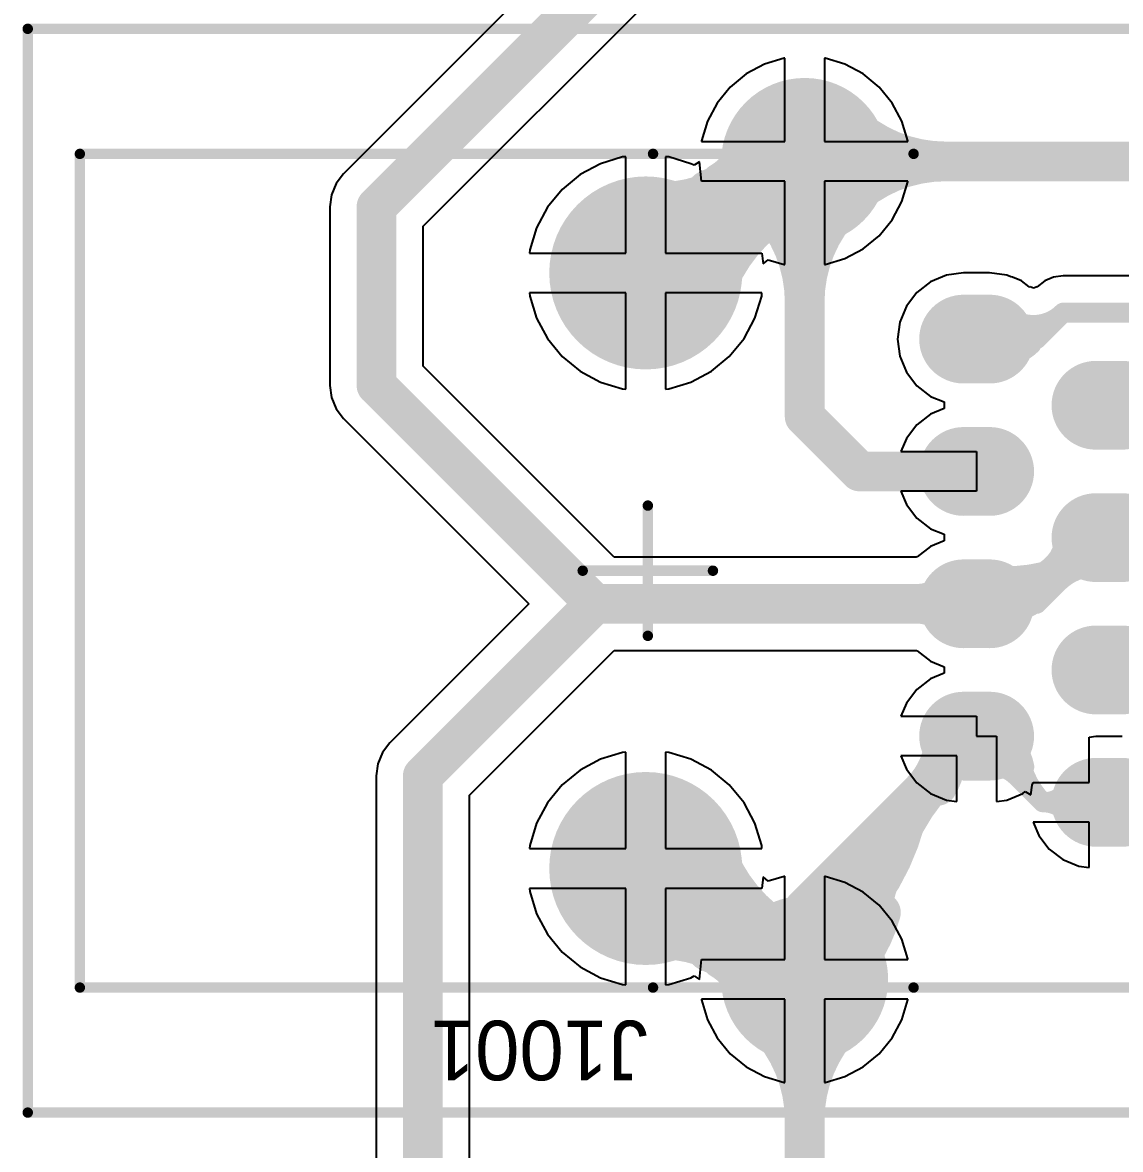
# Model space of a CAD drawing. Extents: x 41 to 201, y 4 to 127.
# Drawn here: x 59.88 to 80.95, y 48.71 to 70.34 of the extents above; entities that cross this region are included whole.
import ezdxf

# ---------------------------------------------------------------- set-up
doc = ezdxf.new("R2010")
doc.units = 0
doc.layers.get('0').update_dxf_attribs({"linetype": 'CONTINUOUS'})
for name, color, linetype in [('BOTTOMLAYER', 5, 'CONTINUOUS'), ('BOTTOMSOLDER', 6, 'CONTINUOUS'), ('MECHANICAL1', 6, 'CONTINUOUS'), ('MECHANICAL15', 56, 'CONTINUOUS'), ('MULTILAYER', 9, 'CONTINUOUS'), ('TOPLAYER', 1, 'CONTINUOUS'), ('TOPOVERLAY', 2, 'CONTINUOUS'), ('TOPSOLDER', 216, 'CONTINUOUS')]:
    doc.layers.add(name, color=color, linetype=linetype)

# ---------------------------------------------------------------- blocks, each defined once
blk = doc.blocks.new('ASSMANN_A_2004_2_4_LP_FS11')
at = {"layer": 'BOTTOMLAYER', "const_width": 1.5}
for points in [[(-3.175, 8.6), (-3.175, 9.1)], [(-0.635, 8.6), (-0.635, 9.1)], [(1.905, 8.6), (1.905, 9.1)], [(4.445, 8.6), (4.445, 9.1)], [(-4.445, 6.06), (-4.445, 6.56)], [(-1.905, 6.06), (-1.905, 6.56)], [(0.635, 6.06), (0.635, 6.56)], [(3.175, 6.06), (3.175, 6.56)]]:
    blk.add_lwpolyline(points, dxfattribs=at)
at = {"layer": 'BOTTOMLAYER'}
for points, const_width in [([(-3.55, 9.1, 1), (-2.8, 9.1, 1)], 0.75), ([(-1.01, 9.1, 1), (-0.26, 9.1, 1)], 0.75), ([(1.53, 9.1, 1), (2.28, 9.1, 1)], 0.75), ([(4.07, 9.1, 1), (4.82, 9.1, 1)], 0.75), ([(-3.55, 8.6, 1), (-2.8, 8.6, 1)], 0.75), ([(-1.01, 8.6, 1), (-0.26, 8.6, 1)], 0.75), ([(1.53, 8.6, 1), (2.28, 8.6, 1)], 0.75), ([(4.07, 8.6, 1), (4.82, 8.6, 1)], 0.75), ([(-4.82, 6.56, 1), (-4.07, 6.56, 1)], 0.75), ([(-2.28, 6.56, 1), (-1.53, 6.56, 1)], 0.75), ([(0.26, 6.56, 1), (1.01, 6.56, 1)], 0.75), ([(2.8, 6.56, 1), (3.55, 6.56, 1)], 0.75), ([(-4.82, 6.06, 1), (-4.07, 6.06, 1)], 0.75), ([(-2.28, 6.06, 1), (-1.53, 6.06, 1)], 0.75), ([(0.26, 6.06, 1), (1.01, 6.06, 1)], 0.75), ([(2.8, 6.06, 1), (3.55, 6.06, 1)], 0.75), ([(-8.605, 3.01, 1), (-7.105, 3.01, 1)], 1.5), ([(7.095, 3.01, 1), (8.595, 3.01, 1)], 1.5), ([(-6.59, -0.04, 1), (-4.84, -0.04, 1)], 1.75), ([(4.84, -0.04, 1), (6.59, -0.04, 1)], 1.75)]:
    blk.add_lwpolyline(points, format="xyb", close=True, dxfattribs=dict(at, const_width=const_width))
at = {"layer": 'BOTTOMSOLDER', "const_width": 1.703}
for points in [[(-3.175, 8.6), (-3.175, 9.1)], [(-0.635, 8.6), (-0.635, 9.1)], [(1.905, 8.6), (1.905, 9.1)], [(4.445, 8.6), (4.445, 9.1)], [(-4.445, 6.06), (-4.445, 6.56)], [(-1.905, 6.06), (-1.905, 6.56)], [(0.635, 6.06), (0.635, 6.56)], [(3.175, 6.06), (3.175, 6.56)]]:
    blk.add_lwpolyline(points, dxfattribs=at)
at = {"layer": 'BOTTOMSOLDER'}
for points, const_width in [([(-3.601, 9.1, 1), (-2.749, 9.1, 1)], 0.852), ([(-1.061, 9.1, 1), (-0.209, 9.1, 1)], 0.852), ([(1.479, 9.1, 1), (2.331, 9.1, 1)], 0.852), ([(4.019, 9.1, 1), (4.871, 9.1, 1)], 0.852), ([(-3.601, 8.6, 1), (-2.749, 8.6, 1)], 0.852), ([(-1.061, 8.6, 1), (-0.209, 8.6, 1)], 0.852), ([(1.479, 8.6, 1), (2.331, 8.6, 1)], 0.852), ([(4.019, 8.6, 1), (4.871, 8.6, 1)], 0.852), ([(-4.871, 6.56, 1), (-4.019, 6.56, 1)], 0.852), ([(-2.331, 6.56, 1), (-1.479, 6.56, 1)], 0.852), ([(0.209, 6.56, 1), (1.061, 6.56, 1)], 0.852), ([(2.749, 6.56, 1), (3.601, 6.56, 1)], 0.852), ([(-4.871, 6.06, 1), (-4.019, 6.06, 1)], 0.852), ([(-2.331, 6.06, 1), (-1.479, 6.06, 1)], 0.852), ([(0.209, 6.06, 1), (1.061, 6.06, 1)], 0.852), ([(2.749, 6.06, 1), (3.601, 6.06, 1)], 0.852), ([(-8.656, 3.01, 1), (-7.054, 3.01, 1)], 1.602), ([(7.044, 3.01, 1), (8.646, 3.01, 1)], 1.602), ([(-6.641, -0.04, 1), (-4.789, -0.04, 1)], 1.852), ([(4.789, -0.04, 1), (6.641, -0.04, 1)], 1.852)]:
    blk.add_lwpolyline(points, format="xyb", close=True, dxfattribs=dict(at, const_width=const_width))
at = {"layer": 'MECHANICAL1', "const_width": 0.2}
for points in [[(8, 10.6), (-8, 10.6)], [(-8, -10.9), (-8, 10.6)], [(8, -10.9), (8, 10.6)], [(8, -10.9), (-8, -10.9)]]:
    blk.add_lwpolyline(points, dxfattribs=at)
at = {"layer": 'MECHANICAL1', "const_width": 0.1}
for points in [[(-8.05, 10.6, 1), (-7.95, 10.6, 1)], [(-8.05, 10.6, 1), (-7.95, 10.6, 1)], [(7.95, 10.6, 1), (8.05, 10.6, 1)], [(7.95, 10.6, 1), (8.05, 10.6, 1)], [(-8.05, -10.9, 1), (-7.95, -10.9, 1)], [(-8.05, -10.9, 1), (-7.95, -10.9, 1)], [(7.95, -10.9, 1), (8.05, -10.9, 1)], [(7.95, -10.9, 1), (8.05, -10.9, 1)]]:
    blk.add_lwpolyline(points, format="xyb", close=True, dxfattribs=at)
at = {"layer": 'MECHANICAL15', "const_width": 0.2}
for points in [[(-10.4, -11.9), (-10.4, 11.6)], [(10.4, 11.6), (-10.4, 11.6)], [(10.4, -11.9), (10.4, 11.6)], [(0, -1.25), (0, 1.25)], [(1.25, 0), (-1.25, 0)], [(10.4, -11.9), (-10.4, -11.9)]]:
    blk.add_lwpolyline(points, dxfattribs=at)
at = {"layer": 'MECHANICAL15', "const_width": 0.1}
for points in [[(-10.45, 11.6, 1), (-10.35, 11.6, 1)], [(-10.45, 11.6, 1), (-10.35, 11.6, 1)], [(10.35, 11.6, 1), (10.45, 11.6, 1)], [(10.35, 11.6, 1), (10.45, 11.6, 1)], [(-0.05, 1.25, 1), (0.05, 1.25, 1)], [(-1.3, 0, 1), (-1.2, 0, 1)], [(1.2, 0, 1), (1.3, 0, 1)], [(-0.05, -1.25, 1), (0.05, -1.25, 1)], [(-10.45, -11.9, 1), (-10.35, -11.9, 1)], [(-10.45, -11.9, 1), (-10.35, -11.9, 1)], [(10.35, -11.9, 1), (10.45, -11.9, 1)], [(10.35, -11.9, 1), (10.45, -11.9, 1)]]:
    blk.add_lwpolyline(points, format="xyb", close=True, dxfattribs=at)
at = {"layer": 'MULTILAYER', "const_width": 1.5}
for points in [[(-3.175, 8.6), (-3.175, 9.1)], [(-0.635, 8.6), (-0.635, 9.1)], [(1.905, 8.6), (1.905, 9.1)], [(4.445, 8.6), (4.445, 9.1)], [(-4.445, 6.06), (-4.445, 6.56)], [(-1.905, 6.06), (-1.905, 6.56)], [(0.635, 6.06), (0.635, 6.56)], [(3.175, 6.06), (3.175, 6.56)]]:
    blk.add_lwpolyline(points, dxfattribs=at)
at = {"layer": 'MULTILAYER'}
for points, const_width in [([(-3.55, 9.1, 1), (-2.8, 9.1, 1)], 0.75), ([(-1.01, 9.1, 1), (-0.26, 9.1, 1)], 0.75), ([(1.53, 9.1, 1), (2.28, 9.1, 1)], 0.75), ([(4.07, 9.1, 1), (4.82, 9.1, 1)], 0.75), ([(-3.55, 8.6, 1), (-2.8, 8.6, 1)], 0.75), ([(-1.01, 8.6, 1), (-0.26, 8.6, 1)], 0.75), ([(1.53, 8.6, 1), (2.28, 8.6, 1)], 0.75), ([(4.07, 8.6, 1), (4.82, 8.6, 1)], 0.75), ([(-4.82, 6.56, 1), (-4.07, 6.56, 1)], 0.75), ([(-2.28, 6.56, 1), (-1.53, 6.56, 1)], 0.75), ([(0.26, 6.56, 1), (1.01, 6.56, 1)], 0.75), ([(2.8, 6.56, 1), (3.55, 6.56, 1)], 0.75), ([(-4.82, 6.06, 1), (-4.07, 6.06, 1)], 0.75), ([(-2.28, 6.06, 1), (-1.53, 6.06, 1)], 0.75), ([(0.26, 6.06, 1), (1.01, 6.06, 1)], 0.75), ([(2.8, 6.06, 1), (3.55, 6.06, 1)], 0.75), ([(-8.605, 3.01, 1), (-7.105, 3.01, 1)], 1.5), ([(7.095, 3.01, 1), (8.595, 3.01, 1)], 1.5), ([(-6.59, -0.04, 1), (-4.84, -0.04, 1)], 1.75), ([(4.84, -0.04, 1), (6.59, -0.04, 1)], 1.75)]:
    blk.add_lwpolyline(points, format="xyb", close=True, dxfattribs=dict(at, const_width=const_width))
at = {"layer": 'TOPLAYER', "const_width": 1.5}
for points in [[(-3.175, 8.6), (-3.175, 9.1)], [(-0.635, 8.6), (-0.635, 9.1)], [(1.905, 8.6), (1.905, 9.1)], [(4.445, 8.6), (4.445, 9.1)], [(-4.445, 6.06), (-4.445, 6.56)], [(-1.905, 6.06), (-1.905, 6.56)], [(0.635, 6.06), (0.635, 6.56)], [(3.175, 6.06), (3.175, 6.56)]]:
    blk.add_lwpolyline(points, dxfattribs=at)
at = {"layer": 'TOPLAYER'}
for points, const_width in [([(-3.55, 9.1, 1), (-2.8, 9.1, 1)], 0.75), ([(-1.01, 9.1, 1), (-0.26, 9.1, 1)], 0.75), ([(1.53, 9.1, 1), (2.28, 9.1, 1)], 0.75), ([(4.07, 9.1, 1), (4.82, 9.1, 1)], 0.75), ([(-3.55, 8.6, 1), (-2.8, 8.6, 1)], 0.75), ([(-1.01, 8.6, 1), (-0.26, 8.6, 1)], 0.75), ([(1.53, 8.6, 1), (2.28, 8.6, 1)], 0.75), ([(4.07, 8.6, 1), (4.82, 8.6, 1)], 0.75), ([(-4.82, 6.56, 1), (-4.07, 6.56, 1)], 0.75), ([(-2.28, 6.56, 1), (-1.53, 6.56, 1)], 0.75), ([(0.26, 6.56, 1), (1.01, 6.56, 1)], 0.75), ([(2.8, 6.56, 1), (3.55, 6.56, 1)], 0.75), ([(-4.82, 6.06, 1), (-4.07, 6.06, 1)], 0.75), ([(-2.28, 6.06, 1), (-1.53, 6.06, 1)], 0.75), ([(0.26, 6.06, 1), (1.01, 6.06, 1)], 0.75), ([(2.8, 6.06, 1), (3.55, 6.06, 1)], 0.75), ([(-8.605, 3.01, 1), (-7.105, 3.01, 1)], 1.5), ([(7.095, 3.01, 1), (8.595, 3.01, 1)], 1.5), ([(-6.59, -0.04, 1), (-4.84, -0.04, 1)], 1.75), ([(4.84, -0.04, 1), (6.59, -0.04, 1)], 1.75)]:
    blk.add_lwpolyline(points, format="xyb", close=True, dxfattribs=dict(at, const_width=const_width))
at = {"layer": 'TOPOVERLAY', "const_width": 0.2}
for points in [[(8, 10.6), (-8, 10.6)], [(-8, 5.1), (-8, 10.6)], [(8, 5.1), (8, 10.6)], [(-8, -10.9), (-8, 0.1)], [(8, -10.9), (8, 0.1)], [(8, -10.9), (-8, -10.9)]]:
    blk.add_lwpolyline(points, dxfattribs=at)
at = {"layer": 'TOPOVERLAY', "const_width": 0.1}
for points in [[(-8.05, 10.6, 1), (-7.95, 10.6, 1)], [(-8.05, 10.6, 1), (-7.95, 10.6, 1)], [(7.95, 10.6, 1), (8.05, 10.6, 1)], [(7.95, 10.6, 1), (8.05, 10.6, 1)], [(-8.05, 5.1, 1), (-7.95, 5.1, 1)], [(7.95, 5.1, 1), (8.05, 5.1, 1)], [(-8.05, 0.1, 1), (-7.95, 0.1, 1)], [(7.95, 0.1, 1), (8.05, 0.1, 1)], [(-8.05, -10.9, 1), (-7.95, -10.9, 1)], [(-8.05, -10.9, 1), (-7.95, -10.9, 1)], [(7.95, -10.9, 1), (8.05, -10.9, 1)], [(7.95, -10.9, 1), (8.05, -10.9, 1)]]:
    blk.add_lwpolyline(points, format="xyb", close=True, dxfattribs=at)
at = {"layer": 'TOPSOLDER', "const_width": 1.703}
for points in [[(-3.175, 8.6), (-3.175, 9.1)], [(-0.635, 8.6), (-0.635, 9.1)], [(1.905, 8.6), (1.905, 9.1)], [(4.445, 8.6), (4.445, 9.1)], [(-4.445, 6.06), (-4.445, 6.56)], [(-1.905, 6.06), (-1.905, 6.56)], [(0.635, 6.06), (0.635, 6.56)], [(3.175, 6.06), (3.175, 6.56)]]:
    blk.add_lwpolyline(points, dxfattribs=at)
at = {"layer": 'TOPSOLDER'}
for points, const_width in [([(-3.601, 9.1, 1), (-2.749, 9.1, 1)], 0.852), ([(-1.061, 9.1, 1), (-0.209, 9.1, 1)], 0.852), ([(1.479, 9.1, 1), (2.331, 9.1, 1)], 0.852), ([(4.019, 9.1, 1), (4.871, 9.1, 1)], 0.852), ([(-3.601, 8.6, 1), (-2.749, 8.6, 1)], 0.852), ([(-1.061, 8.6, 1), (-0.209, 8.6, 1)], 0.852), ([(1.479, 8.6, 1), (2.331, 8.6, 1)], 0.852), ([(4.019, 8.6, 1), (4.871, 8.6, 1)], 0.852), ([(-4.871, 6.56, 1), (-4.019, 6.56, 1)], 0.852), ([(-2.331, 6.56, 1), (-1.479, 6.56, 1)], 0.852), ([(0.209, 6.56, 1), (1.061, 6.56, 1)], 0.852), ([(2.749, 6.56, 1), (3.601, 6.56, 1)], 0.852), ([(-4.871, 6.06, 1), (-4.019, 6.06, 1)], 0.852), ([(-2.331, 6.06, 1), (-1.479, 6.06, 1)], 0.852), ([(0.209, 6.06, 1), (1.061, 6.06, 1)], 0.852), ([(2.749, 6.06, 1), (3.601, 6.06, 1)], 0.852), ([(-8.656, 3.01, 1), (-7.054, 3.01, 1)], 1.602), ([(7.044, 3.01, 1), (8.646, 3.01, 1)], 1.602), ([(-6.641, -0.04, 1), (-4.789, -0.04, 1)], 1.852), ([(4.789, -0.04, 1), (6.641, -0.04, 1)], 1.852)]:
    blk.add_lwpolyline(points, format="xyb", close=True, dxfattribs=dict(at, const_width=const_width))

msp = doc.modelspace()

# ---------------------------------------------------------------- linework, layer by layer
at = {"layer": 'BOTTOMLAYER'}
for p, q in [((75.693, 77.088), (66.041, 67.436)), ((67.572, 66.431), (76.698, 75.557)), ((74.498, 69.651), (74.12, 69.536)), ((74.511, 69.652), (74.498, 69.651)), ((74.511, 68.053), (74.511, 69.652)), ((75.286, 69.651), (75.273, 69.652)), ((75.273, 69.652), (75.273, 68.053)), ((75.664, 69.536), (75.286, 69.651)), ((74.12, 69.536), (73.771, 69.35)), ((76.013, 69.35), (75.664, 69.536)), ((73.771, 69.35), (73.465, 69.099)), ((76.319, 69.099), (76.013, 69.35)), ((73.465, 69.099), (73.214, 68.793)), ((76.57, 68.793), (76.319, 69.099)), ((73.214, 68.793), (73.028, 68.444)), ((76.756, 68.444), (76.57, 68.793)), ((73.028, 68.444), (72.913, 68.066)), ((76.871, 68.066), (76.756, 68.444)), ((72.913, 68.066), (72.912, 68.053)), ((72.912, 68.053), (74.511, 68.053)), ((75.273, 68.053), (76.872, 68.053)), ((76.872, 68.053), (76.871, 68.066)), ((71.399, 67.757), (70.974, 67.628)), ((71.461, 67.763), (71.399, 67.757)), ((71.461, 65.913), (71.461, 67.763)), ((72.285, 67.757), (72.223, 67.763)), ((72.223, 67.763), (72.223, 65.913)), ((72.71, 67.628), (72.285, 67.757)), ((70.974, 67.628), (70.581, 67.419)), ((72.769, 67.597), (72.71, 67.628)), ((72.875, 67.667), (72.769, 67.597)), ((72.912, 67.291), (72.875, 67.667)), ((66.041, 67.436), (65.898, 67.25)), ((70.581, 67.419), (70.238, 67.136)), ((74.511, 67.291), (72.912, 67.291)), ((74.511, 65.692), (74.511, 67.291)), ((76.872, 67.291), (75.273, 67.291)), ((75.273, 67.291), (75.273, 65.692)), ((76.756, 66.9), (76.871, 67.278)), ((76.871, 67.278), (76.872, 67.291)), ((65.898, 67.25), (65.809, 67.034)), ((70.238, 67.136), (69.955, 66.793)), ((65.809, 67.034), (65.778, 66.802)), ((76.57, 66.551), (76.756, 66.9)), ((65.778, 66.802), (65.778, 63.373)), ((69.955, 66.793), (69.746, 66.4)), ((67.572, 63.744), (67.572, 66.431)), ((69.746, 66.4), (69.617, 65.975)), ((76.319, 66.245), (76.57, 66.551)), ((76.013, 65.994), (76.319, 66.245)), ((69.617, 65.975), (69.611, 65.913)), ((75.664, 65.808), (76.013, 65.994)), ((69.611, 65.913), (71.461, 65.913)), ((72.223, 65.913), (74.073, 65.913)), ((74.073, 65.913), (74.094, 65.705)), ((74.094, 65.705), (74.192, 65.786)), ((74.192, 65.786), (74.498, 65.693)), ((75.286, 65.693), (75.664, 65.808)), ((74.498, 65.693), (74.511, 65.692)), ((75.273, 65.692), (75.286, 65.693)), ((77.308, 65.361), (77.045, 65.159)), ((77.614, 65.488), (77.308, 65.361)), ((77.942, 65.531), (77.614, 65.488)), ((78.442, 65.531), (77.942, 65.531)), ((78.77, 65.488), (78.442, 65.531)), ((78.85, 65.455), (78.77, 65.488)), ((78.882, 65.451), (78.85, 65.455)), ((79.052, 65.38), (78.882, 65.451)), ((79.198, 65.268), (79.052, 65.38)), ((79.5, 65.38), (79.354, 65.268)), ((79.67, 65.451), (79.5, 65.38)), ((79.852, 65.475), (79.67, 65.451)), ((83.912, 65.475), (79.852, 65.475)), ((71.461, 65.151), (69.611, 65.151)), ((69.611, 65.151), (69.617, 65.089)), ((71.461, 63.301), (71.461, 65.151)), ((74.073, 65.151), (72.223, 65.151)), ((72.223, 65.151), (72.223, 63.301)), ((74.067, 65.089), (74.073, 65.151)), ((77.045, 65.159), (76.843, 64.896)), ((79.2, 65.266), (79.198, 65.268)), ((79.214, 65.255), (79.2, 65.266)), ((79.22, 65.262), (79.214, 65.255)), ((79.281, 65.237), (79.22, 65.262)), ((79.352, 65.266), (79.281, 65.237)), ((79.354, 65.268), (79.352, 65.266)), ((79.354, 65.268), (79.354, 65.268)), ((79.354, 65.268), (79.354, 65.268)), ((79.354, 65.268), (79.354, 65.268)), ((79.354, 65.268), (79.354, 65.268)), ((79.354, 65.268), (79.354, 65.268)), ((79.354, 65.268), (79.354, 65.268)), ((79.354, 65.268), (79.354, 65.268)), ((79.354, 65.268), (79.354, 65.268)), ((79.354, 65.268), (79.354, 65.268)), ((79.354, 65.268), (79.354, 65.268)), ((79.354, 65.268), (79.354, 65.268)), ((79.354, 65.268), (79.354, 65.268)), ((79.354, 65.268), (79.354, 65.268)), ((79.354, 65.268), (79.354, 65.268)), ((69.617, 65.089), (69.746, 64.664)), ((73.938, 64.664), (74.067, 65.089)), ((76.843, 64.896), (76.716, 64.59)), ((69.746, 64.664), (69.955, 64.271)), ((73.729, 64.271), (73.938, 64.664)), ((76.716, 64.59), (76.673, 64.262)), ((69.955, 64.271), (70.238, 63.928)), ((73.446, 63.928), (73.729, 64.271)), ((76.673, 64.262), (76.716, 63.934)), ((70.238, 63.928), (70.581, 63.645)), ((73.103, 63.645), (73.446, 63.928)), ((76.716, 63.934), (76.843, 63.628)), ((71.237, 60.079), (67.572, 63.744)), ((70.581, 63.645), (70.974, 63.436)), ((72.71, 63.436), (73.103, 63.645)), ((76.843, 63.628), (77.045, 63.365)), ((65.778, 63.373), (65.778, 63.373)), ((65.778, 63.373), (65.778, 63.373)), ((65.778, 63.373), (65.809, 63.141)), ((70.974, 63.436), (71.399, 63.307)), ((72.285, 63.307), (72.71, 63.436)), ((71.399, 63.307), (71.461, 63.301)), ((72.223, 63.301), (72.285, 63.307)), ((77.045, 63.365), (77.308, 63.163)), ((77.308, 63.163), (77.567, 63.055)), ((65.809, 63.141), (65.898, 62.925)), ((77.567, 63.055), (77.567, 62.928)), ((65.898, 62.925), (66.041, 62.739)), ((66.041, 62.739), (69.598, 59.182)), ((77.308, 62.821), (77.045, 62.619)), ((77.567, 62.928), (77.308, 62.821)), ((77.045, 62.619), (76.843, 62.356)), ((76.843, 62.356), (76.738, 62.103)), ((76.738, 62.103), (78.192, 62.103)), ((78.192, 62.103), (78.192, 61.341)), ((78.192, 61.341), (76.738, 61.341)), ((76.738, 61.341), (76.843, 61.088)), ((76.843, 61.088), (77.045, 60.825)), ((77.045, 60.825), (77.308, 60.623)), ((77.308, 60.623), (77.567, 60.516)), ((77.567, 60.388), (77.308, 60.281)), ((77.567, 60.516), (77.567, 60.388)), ((77.308, 60.281), (77.052, 60.084)), ((77.04, 60.079), (71.237, 60.079)), ((77.043, 60.081), (77.04, 60.079)), ((77.051, 60.085), (77.043, 60.081)), ((77.043, 60.081), (77.043, 60.081)), ((77.043, 60.081), (77.043, 60.081)), ((77.043, 60.081), (77.043, 60.081)), ((77.043, 60.081), (77.043, 60.081)), ((77.043, 60.081), (77.043, 60.081)), ((77.052, 60.084), (77.051, 60.085)), ((77.051, 60.085), (77.051, 60.085)), ((69.598, 59.182), (66.93, 56.514)), ((68.461, 55.509), (71.237, 58.285)), ((71.237, 58.285), (77.04, 58.285)), ((77.04, 58.285), (77.043, 58.283)), ((77.043, 58.283), (77.043, 58.283)), ((77.043, 58.283), (77.05, 58.28)), ((77.05, 58.28), (77.051, 58.279)), ((77.051, 58.279), (77.052, 58.28)), ((77.051, 58.279), (77.051, 58.279)), ((77.051, 58.279), (77.051, 58.279)), ((77.051, 58.279), (77.051, 58.279)), ((77.051, 58.279), (77.051, 58.279)), ((77.051, 58.279), (77.051, 58.279)), ((77.051, 58.279), (77.051, 58.279)), ((77.051, 58.279), (77.051, 58.279)), ((77.051, 58.279), (77.051, 58.279)), ((77.052, 58.28), (77.052, 58.28)), ((77.052, 58.28), (77.308, 58.083)), ((77.308, 58.083), (77.567, 57.975)), ((77.567, 57.975), (77.567, 57.848)), ((77.567, 57.848), (77.308, 57.741)), ((77.045, 57.539), (76.843, 57.276)), ((77.308, 57.741), (77.045, 57.539)), ((76.843, 57.276), (76.738, 57.023)), ((76.738, 57.023), (78.192, 57.023)), ((78.192, 57.023), (78.192, 56.642)), ((66.93, 56.514), (66.787, 56.328)), ((78.192, 56.642), (78.573, 56.642)), ((78.573, 56.642), (78.573, 55.39)), ((80.351, 56.624), (80.482, 56.641)), ((80.351, 55.753), (80.351, 56.624)), ((80.482, 56.641), (80.982, 56.641)), ((66.787, 56.328), (66.698, 56.112)), ((71.399, 56.327), (70.974, 56.198)), ((71.461, 56.333), (71.399, 56.327)), ((71.461, 54.483), (71.461, 56.333)), ((72.285, 56.327), (72.223, 56.333)), ((72.223, 56.333), (72.223, 54.483)), ((72.71, 56.198), (72.285, 56.327)), ((77.811, 56.261), (76.738, 56.261)), ((76.738, 56.261), (76.843, 56.008)), ((77.811, 55.39), (77.811, 56.261)), ((66.698, 56.112), (66.667, 55.88)), ((70.974, 56.198), (70.581, 55.989)), ((73.103, 55.989), (72.71, 56.198)), ((66.667, 55.88), (66.667, 40.132)), ((70.581, 55.989), (70.238, 55.706)), ((73.446, 55.706), (73.103, 55.989)), ((76.843, 56.008), (77.045, 55.745)), ((70.238, 55.706), (69.955, 55.363)), ((73.729, 55.363), (73.446, 55.706)), ((77.045, 55.745), (77.308, 55.543)), ((79.232, 55.515), (79.256, 55.7)), ((79.256, 55.7), (79.278, 55.753)), ((79.278, 55.753), (80.351, 55.753)), ((68.461, 40.503), (68.461, 55.509)), ((77.308, 55.543), (77.614, 55.416)), ((77.614, 55.416), (77.811, 55.39)), ((78.573, 55.39), (78.77, 55.416)), ((78.77, 55.416), (79.076, 55.543)), ((79.076, 55.543), (79.122, 55.578)), ((79.122, 55.578), (79.232, 55.515)), ((69.955, 55.363), (69.746, 54.97)), ((73.938, 54.97), (73.729, 55.363)), ((69.746, 54.97), (69.617, 54.545)), ((74.067, 54.545), (73.938, 54.97)), ((80.351, 54.991), (79.278, 54.991)), ((79.278, 54.991), (79.383, 54.738)), ((80.351, 54.12), (80.351, 54.991)), ((79.383, 54.738), (79.585, 54.475)), ((69.617, 54.545), (69.611, 54.483)), ((74.073, 54.483), (74.067, 54.545)), ((69.611, 54.483), (71.461, 54.483)), ((72.223, 54.483), (74.073, 54.483)), ((79.585, 54.475), (79.848, 54.273)), ((79.848, 54.273), (80.154, 54.146)), ((80.154, 54.146), (80.351, 54.12)), ((74.095, 53.939), (74.073, 53.721)), ((74.193, 53.858), (74.095, 53.939)), ((74.498, 53.951), (74.193, 53.858)), ((74.511, 53.952), (74.498, 53.951)), ((74.511, 52.353), (74.511, 53.952)), ((75.286, 53.951), (75.273, 53.952)), ((75.273, 53.952), (75.273, 52.353)), ((75.664, 53.836), (75.286, 53.951)), ((71.461, 53.721), (69.611, 53.721)), ((69.611, 53.721), (69.617, 53.659)), ((69.617, 53.659), (69.746, 53.234)), ((71.461, 51.871), (71.461, 53.721)), ((74.073, 53.721), (72.223, 53.721)), ((72.223, 53.721), (72.223, 51.871)), ((76.013, 53.65), (75.664, 53.836)), ((76.319, 53.399), (76.013, 53.65)), ((69.746, 53.234), (69.955, 52.841)), ((76.57, 53.093), (76.319, 53.399)), ((76.756, 52.744), (76.57, 53.093)), ((69.955, 52.841), (70.238, 52.498)), ((76.871, 52.366), (76.756, 52.744)), ((70.238, 52.498), (70.581, 52.215)), ((72.874, 51.972), (72.912, 52.353)), ((72.912, 52.353), (74.511, 52.353)), ((75.273, 52.353), (76.872, 52.353)), ((76.872, 52.353), (76.871, 52.366)), ((70.581, 52.215), (70.974, 52.006)), ((70.974, 52.006), (71.399, 51.877)), ((72.285, 51.877), (72.71, 52.006)), ((72.71, 52.006), (72.773, 52.039)), ((72.773, 52.039), (72.874, 51.972)), ((71.399, 51.877), (71.461, 51.871)), ((72.223, 51.871), (72.285, 51.877)), ((74.511, 51.591), (72.912, 51.591)), ((72.912, 51.591), (72.913, 51.578)), ((72.913, 51.578), (73.028, 51.2)), ((74.511, 49.992), (74.511, 51.591)), ((76.872, 51.591), (75.273, 51.591)), ((75.273, 51.591), (75.273, 49.992)), ((76.756, 51.2), (76.871, 51.578)), ((76.871, 51.578), (76.872, 51.591)), ((73.028, 51.2), (73.214, 50.851)), ((76.57, 50.851), (76.756, 51.2)), ((73.214, 50.851), (73.465, 50.545)), ((76.319, 50.545), (76.57, 50.851)), ((73.465, 50.545), (73.771, 50.294)), ((76.013, 50.294), (76.319, 50.545)), ((73.771, 50.294), (74.12, 50.108)), ((75.664, 50.108), (76.013, 50.294)), ((74.12, 50.108), (74.498, 49.993)), ((74.498, 49.993), (74.511, 49.992)), ((75.273, 49.992), (75.286, 49.993)), ((75.286, 49.993), (75.664, 50.108))]:
    msp.add_line(p, q, dxfattribs=at)
for points, const_width in [([(66.675, 66.802), (76.327, 76.454)], 0.762), ([(71.842, 65.532), (73.982, 67.672)], 0.762), ([(73.982, 67.672), (74.892, 67.672)], 0.762), ([(74.892, 62.776), (74.892, 67.672)], 0.762), ([(74.892, 67.672), (89.046, 67.672)], 0.762), ([(66.675, 63.373), (66.675, 66.802)], 0.762), ([(78.192, 64.262), (78.7, 64.77)], 0.381), ([(79.344, 64.262), (79.852, 64.77)], 0.381), ([(79.852, 64.77), (83.912, 64.77)], 0.381), ([(78.192, 64.262), (79.344, 64.262)], 0.381), ([(66.675, 63.373), (70.866, 59.182)], 0.762), ([(74.892, 62.776), (75.946, 61.722)], 0.762), ([(80.732, 62.992), (84.074, 62.992)], 0.381), ([(75.946, 61.722), (78.192, 61.722)], 0.762), ([(79.344, 59.182), (80.614, 60.452)], 0.381), ([(80.614, 60.452), (80.732, 60.452)], 0.381), ([(67.564, 55.88), (70.866, 59.182)], 0.762), ([(70.866, 59.182), (78.192, 59.182)], 0.762), ([(78.192, 59.182), (79.344, 59.182)], 0.381), ([(74.892, 53.342), (78.192, 56.642)], 0.762), ([(78.192, 56.642), (79.462, 55.372)], 0.381), ([(67.564, 40.132), (67.564, 55.88)], 0.762), ([(79.462, 55.372), (80.732, 55.372)], 0.381), ([(71.842, 54.102), (73.972, 51.972)], 0.762), ([(74.892, 51.972), (74.892, 53.342)], 0.762), ([(73.972, 51.972), (74.892, 51.972)], 0.762), ([(74.892, 45.447), (74.892, 51.972)], 0.762)]:
    msp.add_lwpolyline(points, dxfattribs=dict(at, const_width=const_width))
for points, const_width in [([(77.594, 67.672, -0.198912), (75.683, 68.463)], 0.762), ([(77.594, 67.672, -0.198912), (75.683, 68.463)], 0.762), ([(73.811, 67.962, -0.198912), (73.276, 67.264)], 0.762), ([(73.982, 67.672, -0.215664), (71.93, 66.898)], 0.762), ([(73.982, 67.672, -0.215664), (71.93, 66.898)], 0.762), ([(73.208, 65.62, -0.215664), (73.982, 67.672)], 0.762), ([(73.208, 65.62, -0.215664), (73.982, 67.672)], 0.762), ([(75.683, 66.881, -0.198912), (77.594, 67.672)], 0.762), ([(75.683, 66.881, -0.198912), (77.594, 67.672)], 0.762), ([(72.964, 66.654, -0.22769), (74.853, 67.317)], 0.762), ([(72.964, 66.654, -0.22769), (74.853, 67.317)], 0.762), ([(73.21, 65.578, -0.276963), (74.206, 67.371)], 0.762), ([(73.21, 65.578, -0.276963), (74.206, 67.371)], 0.762), ([(73.21, 65.578, -0.276963), (74.206, 67.371)], 0.762), ([(75.218, 67.432, -0.198912), (73.442, 66.357)], 0.762), ([(73.523, 66.877, -0.362212), (74.772, 67.336)], 0.762), ([(73.017, 67.115, -0.360017), (74.045, 66.941)], 0.762), ([(73.64, 67.044, -0.198912), (72.196, 66.854)], 0.762), ([(73.64, 67.044, -0.198912), (72.196, 66.854)], 0.762), ([(73.64, 67.044, -0.198912), (72.196, 66.854)], 0.762), ([(73.014, 66.877, -0.198912), (74.332, 66.703)], 0.762), ([(73.144, 65.109, -0.213898), (74.823, 66.963)], 0.762), ([(74.575, 66.854, -0.198912), (72.339, 66.807)], 0.762), ([(74.101, 66.881, -0.198912), (74.892, 64.97)], 0.762), ([(74.101, 66.881, -0.198912), (74.892, 64.97)], 0.762), ([(74.892, 64.97, -0.198912), (75.683, 66.881)], 0.762), ([(74.892, 64.97, -0.198912), (75.683, 66.881)], 0.762), ([(71.842, 65.532, -0.22769), (74.769, 66.56)], 0.762), ([(71.842, 65.532, -0.22769), (74.769, 66.56)], 0.762), ([(79.852, 64.77, -0.378267), (78.786, 64.704)], 0.381), ([(79.344, 64.262, -0.284886), (78.943, 64.511)], 0.381), ([(79.344, 64.262, -0.284886), (78.943, 64.511)], 0.381), ([(79.547, 64.465, -0.378267), (78.552, 64.403)], 0.381), ([(78.943, 64.013, -0.284886), (79.344, 64.262)], 0.381), ([(78.943, 64.013, -0.284886), (79.344, 64.262)], 0.381), ([(79.242, 64.16, -0.378267), (78.318, 64.102)], 0.381), ([(77.681, 61.983, -0.198912), (77.051, 61.722)], 0.762), ([(77.681, 61.983, -0.198912), (77.051, 61.722)], 0.762), ([(77.051, 61.722, -0.198912), (77.681, 61.461)], 0.762), ([(77.051, 61.722, -0.198912), (77.681, 61.461)], 0.762), ([(80.614, 60.452, -0.232684), (78.514, 59.737)], 0.381), ([(79.931, 60.551, -0.22082), (79.074, 59.331)], 0.381), ([(79.922, 60.452, -0.198912), (79.433, 59.271)], 0.381), ([(79.925, 60.509, -0.240702), (79.455, 59.782)], 0.381), ([(80.306, 60.484, -0.22082), (79.785, 59.742)], 0.381), ([(79.484, 59.799, -0.198912), (80.337, 59.912)], 0.381), ([(80.067, 59.904, -0.232684), (78.465, 59.359)], 0.381), ([(79.753, 59.59, -0.198912), (80.482, 59.893)], 0.381), ([(80.003, 59.868, -0.198912), (80.337, 59.912)], 0.381), ([(77.681, 59.443, -0.198912), (77.051, 59.182)], 0.762), ([(77.681, 59.443, -0.198912), (77.051, 59.182)], 0.762), ([(77.051, 59.182, -0.198912), (77.681, 58.921)], 0.762), ([(77.051, 59.182, -0.198912), (77.681, 58.921)], 0.762), ([(79.519, 59.357, -0.232684), (78.416, 58.981)], 0.381), ([(79.344, 59.182, -0.284886), (78.943, 59.431)], 0.381), ([(79.344, 59.182, -0.284886), (78.943, 59.431)], 0.381), ([(78.943, 58.933, -0.284886), (79.344, 59.182)], 0.381), ([(78.943, 58.933, -0.284886), (79.344, 59.182)], 0.381), ([(77.573, 56.642, -0.198912), (77.135, 55.585)], 0.762), ([(77.573, 56.642, -0.198912), (77.135, 55.585)], 0.762), ([(77.583, 56.558, -0.198912), (77.439, 55.687)], 0.762), ([(77.583, 56.558, -0.198912), (77.439, 55.687)], 0.762), ([(77.583, 56.558, -0.198912), (77.439, 55.687)], 0.762), ([(78.536, 56.821, -0.22752), (79.108, 56.055)], 0.381), ([(78.869, 55.965, -0.216683), (78.62, 56.63)], 0.381), ([(78.869, 55.965, -0.216683), (78.62, 56.63)], 0.381), ([(79.462, 55.372, -0.216683), (79, 56.604)], 0.381), ([(79.462, 55.372, -0.216683), (79, 56.604)], 0.381), ([(76.011, 51.972, -0.198912), (77.771, 56.221)], 0.762), ([(76.011, 51.972, -0.198912), (77.771, 56.221)], 0.762), ([(78.442, 56.083, -0.198912), (78.97, 55.864)], 0.381), ([(78.442, 56.083, -0.198912), (78.97, 55.864)], 0.381), ([(80.01, 55.673, -0.256263), (79.462, 55.372)], 0.381), ([(80.01, 55.673, -0.256263), (79.462, 55.372)], 0.381), ([(76.828, 55.021, -0.200274), (74.715, 52.282)], 0.762), ([(79.462, 55.372, -0.256263), (80.01, 55.071)], 0.381), ([(79.462, 55.372, -0.256263), (80.01, 55.071)], 0.381), ([(75.249, 51.972, -0.198912), (76.47, 54.92)], 0.762), ([(75.249, 51.972, -0.198912), (76.47, 54.92)], 0.762), ([(74.828, 52.677, -0.21481), (73.143, 54.527)], 0.762), ([(74.764, 53.084, -0.228907), (71.842, 54.102)], 0.762), ([(74.764, 53.084, -0.228907), (71.842, 54.102)], 0.762), ([(73.972, 51.972, -0.216587), (73.208, 54.009)], 0.762), ([(73.972, 51.972, -0.216587), (73.208, 54.009)], 0.762), ([(74.195, 52.272, -0.277762), (73.21, 54.052)], 0.762), ([(74.195, 52.272, -0.277762), (73.21, 54.052)], 0.762), ([(74.195, 52.272, -0.277762), (73.21, 54.052)], 0.762), ([(74.487, 51.972, -0.198912), (75.169, 53.619)], 0.762), ([(74.487, 51.972, -0.198912), (75.169, 53.619)], 0.762), ([(75.861, 52.531, -0.198912), (75.709, 53.688)], 0.762), ([(73.436, 53.28, -0.198912), (75.217, 52.213)], 0.762), ([(76.355, 53.257, -0.200274), (75.093, 51.62)], 0.762), ([(72.196, 52.78, -0.198912), (73.647, 52.589)], 0.762), ([(72.196, 52.78, -0.198912), (73.647, 52.589)], 0.762), ([(72.196, 52.78, -0.198912), (73.647, 52.589)], 0.762), ([(72.345, 52.829, -0.198912), (74.561, 52.793)], 0.762), ([(74.851, 52.327, -0.228907), (72.957, 52.987)], 0.762), ([(74.851, 52.327, -0.228907), (72.957, 52.987)], 0.762), ([(74.332, 52.941, -0.198912), (72.991, 52.764)], 0.762), ([(71.935, 52.736, -0.216587), (73.972, 51.972)], 0.762), ([(71.935, 52.736, -0.216587), (73.972, 51.972)], 0.762), ([(74.039, 52.696, -0.362419), (73.023, 52.52)], 0.762), ([(74.77, 52.307, -0.364222), (73.515, 52.763)], 0.762), ([(73.284, 52.369, -0.198912), (73.811, 51.682)], 0.762), ([(74.101, 51.181, -0.198912), (74.892, 49.27)], 0.762), ([(74.101, 51.181, -0.198912), (74.892, 49.27)], 0.762), ([(74.892, 49.27, -0.198912), (75.683, 51.181)], 0.762), ([(74.892, 49.27, -0.198912), (75.683, 51.181)], 0.762)]:
    msp.add_lwpolyline(points, format="xyb", dxfattribs=dict(at, const_width=const_width))
for points, const_width in [([(75.493, 68.463, 1), (75.874, 68.463, 1)], 0.381), ([(75.493, 68.463, 1), (75.874, 68.463, 1)], 0.381), ([(73.621, 67.962, 1), (74.002, 67.962, 1)], 0.381), ([(73.792, 67.672, 1), (74.173, 67.672, 1)], 0.381), ([(73.792, 67.672, 1), (74.173, 67.672, 1)], 0.381), ([(73.791, 67.672, 1), (74.172, 67.672, 1)], 0.381), ([(73.791, 67.672, 1), (74.172, 67.672, 1)], 0.381), ([(73.791, 67.672, 1), (74.172, 67.672, 1)], 0.381), ([(73.791, 67.672, 1), (74.172, 67.672, 1)], 0.381), ([(74.701, 67.672, 1), (75.082, 67.672, 1)], 0.381), ([(74.701, 67.672, 1), (75.082, 67.672, 1)], 0.381), ([(74.701, 67.672, 1), (75.082, 67.672, 1)], 0.381), ([(77.403, 67.672, 1), (77.784, 67.672, 1)], 0.381), ([(77.403, 67.672, 1), (77.784, 67.672, 1)], 0.381), ([(77.403, 67.672, 1), (77.784, 67.672, 1)], 0.381), ([(77.403, 67.672, 1), (77.784, 67.672, 1)], 0.381), ([(74.015, 67.371, 1), (74.396, 67.371, 1)], 0.381), ([(74.015, 67.371, 1), (74.396, 67.371, 1)], 0.381), ([(74.015, 67.371, 1), (74.396, 67.371, 1)], 0.381), ([(74.581, 67.336, 1), (74.962, 67.336, 1)], 0.381), ([(74.662, 67.317, 1), (75.043, 67.317, 1)], 0.381), ([(74.662, 67.317, 1), (75.043, 67.317, 1)], 0.381), ([(75.028, 67.432, 1), (75.409, 67.432, 1)], 0.381), ([(72.826, 67.115, 1), (73.207, 67.115, 1)], 0.381), ([(73.086, 67.264, 1), (73.467, 67.264, 1)], 0.381), ([(71.739, 66.898, 1), (72.12, 66.898, 1)], 0.381), ([(71.739, 66.898, 1), (72.12, 66.898, 1)], 0.381), ([(73.45, 67.044, 1), (73.831, 67.044, 1)], 0.381), ([(73.45, 67.044, 1), (73.831, 67.044, 1)], 0.381), ([(73.45, 67.044, 1), (73.831, 67.044, 1)], 0.381), ([(73.854, 66.941, 1), (74.235, 66.941, 1)], 0.381), ([(74.632, 66.963, 1), (75.013, 66.963, 1)], 0.381), ([(66.484, 66.802, 1), (66.865, 66.802, 1)], 0.381), ([(66.484, 66.802, 1), (66.865, 66.802, 1)], 0.381), ([(72.006, 66.854, 1), (72.387, 66.854, 1)], 0.381), ([(72.006, 66.854, 1), (72.387, 66.854, 1)], 0.381), ([(72.006, 66.854, 1), (72.387, 66.854, 1)], 0.381), ([(72.149, 66.807, 1), (72.53, 66.807, 1)], 0.381), ([(72.823, 66.877, 1), (73.204, 66.877, 1)], 0.381), ([(73.332, 66.877, 1), (73.713, 66.877, 1)], 0.381), ([(73.91, 66.881, 1), (74.291, 66.881, 1)], 0.381), ([(73.91, 66.881, 1), (74.291, 66.881, 1)], 0.381), ([(74.142, 66.703, 1), (74.523, 66.703, 1)], 0.381), ([(74.384, 66.854, 1), (74.765, 66.854, 1)], 0.381), ([(75.493, 66.881, 1), (75.874, 66.881, 1)], 0.381), ([(75.493, 66.881, 1), (75.874, 66.881, 1)], 0.381), ([(75.493, 66.881, 1), (75.874, 66.881, 1)], 0.381), ([(75.493, 66.881, 1), (75.874, 66.881, 1)], 0.381), ([(72.774, 66.654, 1), (73.155, 66.654, 1)], 0.381), ([(72.774, 66.654, 1), (73.155, 66.654, 1)], 0.381), ([(74.579, 66.56, 1), (74.96, 66.56, 1)], 0.381), ([(74.579, 66.56, 1), (74.96, 66.56, 1)], 0.381), ([(73.252, 66.357, 1), (73.633, 66.357, 1)], 0.381), ([(73.018, 65.62, 1), (73.399, 65.62, 1)], 0.381), ([(73.018, 65.62, 1), (73.399, 65.62, 1)], 0.381), ([(71.652, 65.532, 1), (72.033, 65.532, 1)], 0.381), ([(71.652, 65.532, 1), (72.033, 65.532, 1)], 0.381), ([(71.652, 65.532, 1), (72.033, 65.532, 1)], 0.381), ([(73.02, 65.578, 1), (73.401, 65.578, 1)], 0.381), ([(73.02, 65.578, 1), (73.401, 65.578, 1)], 0.381), ([(73.02, 65.578, 1), (73.401, 65.578, 1)], 0.381), ([(72.953, 65.109, 1), (73.334, 65.109, 1)], 0.381), ([(74.701, 64.97, 1), (75.082, 64.97, 1)], 0.381), ([(74.701, 64.97, 1), (75.082, 64.97, 1)], 0.381), ([(74.701, 64.97, 1), (75.082, 64.97, 1)], 0.381), ([(74.701, 64.97, 1), (75.082, 64.97, 1)], 0.381), ([(78.605, 64.77, 1), (78.795, 64.77, 1)], 0.191), ([(78.69, 64.704, 1), (78.881, 64.704, 1)], 0.191), ([(79.757, 64.77, 1), (79.948, 64.77, 1)], 0.191), ([(79.757, 64.77, 1), (79.948, 64.77, 1)], 0.191), ([(79.757, 64.77, 1), (79.948, 64.77, 1)], 0.191), ([(78.848, 64.511, 1), (79.038, 64.511, 1)], 0.191), ([(78.848, 64.511, 1), (79.038, 64.511, 1)], 0.191), ([(78.097, 64.262, 1), (78.287, 64.262, 1)], 0.191), ([(78.097, 64.262, 1), (78.287, 64.262, 1)], 0.191), ([(78.456, 64.403, 1), (78.647, 64.403, 1)], 0.191), ([(79.249, 64.262, 1), (79.44, 64.262, 1)], 0.191), ([(79.249, 64.262, 1), (79.44, 64.262, 1)], 0.191), ([(79.249, 64.262, 1), (79.44, 64.262, 1)], 0.191), ([(79.249, 64.262, 1), (79.44, 64.262, 1)], 0.191), ([(79.249, 64.262, 1), (79.44, 64.262, 1)], 0.191), ([(79.249, 64.262, 1), (79.44, 64.262, 1)], 0.191), ([(79.452, 64.465, 1), (79.642, 64.465, 1)], 0.191), ([(78.222, 64.102, 1), (78.413, 64.102, 1)], 0.191), ([(79.147, 64.16, 1), (79.337, 64.16, 1)], 0.191), ([(78.848, 64.013, 1), (79.038, 64.013, 1)], 0.191), ([(78.848, 64.013, 1), (79.038, 64.013, 1)], 0.191), ([(66.484, 63.373, 1), (66.865, 63.373, 1)], 0.381), ([(66.484, 63.373, 1), (66.865, 63.373, 1)], 0.381), ([(74.701, 62.776, 1), (75.082, 62.776, 1)], 0.381), ([(74.701, 62.776, 1), (75.082, 62.776, 1)], 0.381), ([(80.637, 62.992, 1), (80.827, 62.992, 1)], 0.191), ([(77.491, 61.983, 1), (77.872, 61.983, 1)], 0.381), ([(77.491, 61.983, 1), (77.872, 61.983, 1)], 0.381), ([(75.755, 61.722, 1), (76.136, 61.722, 1)], 0.381), ([(75.755, 61.722, 1), (76.136, 61.722, 1)], 0.381), ([(76.861, 61.722, 1), (77.242, 61.722, 1)], 0.381), ([(76.861, 61.722, 1), (77.242, 61.722, 1)], 0.381), ([(76.861, 61.722, 1), (77.242, 61.722, 1)], 0.381), ([(76.861, 61.722, 1), (77.242, 61.722, 1)], 0.381), ([(78.002, 61.722, 1), (78.383, 61.722, 1)], 0.381), ([(77.491, 61.461, 1), (77.872, 61.461, 1)], 0.381), ([(77.491, 61.461, 1), (77.872, 61.461, 1)], 0.381), ([(79.827, 60.452, 1), (80.018, 60.452, 1)], 0.191), ([(79.83, 60.509, 1), (80.021, 60.509, 1)], 0.191), ([(79.836, 60.551, 1), (80.027, 60.551, 1)], 0.191), ([(80.211, 60.484, 1), (80.402, 60.484, 1)], 0.191), ([(80.519, 60.452, 1), (80.71, 60.452, 1)], 0.191), ([(80.519, 60.452, 1), (80.71, 60.452, 1)], 0.191), ([(80.519, 60.452, 1), (80.709, 60.452, 1)], 0.191), ([(80.637, 60.452, 1), (80.827, 60.452, 1)], 0.191), ([(78.419, 59.737, 1), (78.609, 59.737, 1)], 0.191), ([(79.359, 59.782, 1), (79.55, 59.782, 1)], 0.191), ([(79.388, 59.799, 1), (79.579, 59.799, 1)], 0.191), ([(79.69, 59.742, 1), (79.88, 59.742, 1)], 0.191), ([(79.908, 59.868, 1), (80.098, 59.868, 1)], 0.191), ([(79.971, 59.904, 1), (80.162, 59.904, 1)], 0.191), ([(80.242, 59.912, 1), (80.432, 59.912, 1)], 0.191), ([(80.242, 59.912, 1), (80.432, 59.912, 1)], 0.191), ([(80.387, 59.893, 1), (80.577, 59.893, 1)], 0.191), ([(77.491, 59.443, 1), (77.872, 59.443, 1)], 0.381), ([(77.491, 59.443, 1), (77.872, 59.443, 1)], 0.381), ([(79.657, 59.59, 1), (79.848, 59.59, 1)], 0.191), ([(70.675, 59.182, 1), (71.056, 59.182, 1)], 0.381), ([(70.675, 59.182, 1), (71.056, 59.182, 1)], 0.381), ([(70.675, 59.182, 1), (71.056, 59.182, 1)], 0.381), ([(76.861, 59.182, 1), (77.242, 59.182, 1)], 0.381), ([(76.861, 59.182, 1), (77.242, 59.182, 1)], 0.381), ([(76.861, 59.182, 1), (77.242, 59.182, 1)], 0.381), ([(76.861, 59.182, 1), (77.242, 59.182, 1)], 0.381), ([(78.002, 59.182, 1), (78.383, 59.182, 1)], 0.381), ([(78.37, 59.359, 1), (78.56, 59.359, 1)], 0.191), ([(78.848, 59.431, 1), (79.038, 59.431, 1)], 0.191), ([(78.848, 59.431, 1), (79.038, 59.431, 1)], 0.191), ([(78.979, 59.331, 1), (79.17, 59.331, 1)], 0.191), ([(79.424, 59.357, 1), (79.614, 59.357, 1)], 0.191), ([(77.491, 58.921, 1), (77.872, 58.921, 1)], 0.381), ([(77.491, 58.921, 1), (77.872, 58.921, 1)], 0.381), ([(78.097, 59.182, 1), (78.287, 59.182, 1)], 0.191), ([(79.249, 59.182, 1), (79.44, 59.182, 1)], 0.191), ([(79.249, 59.182, 1), (79.44, 59.182, 1)], 0.191), ([(79.249, 59.182, 1), (79.44, 59.182, 1)], 0.191), ([(79.249, 59.182, 1), (79.44, 59.182, 1)], 0.191), ([(79.249, 59.182, 1), (79.44, 59.182, 1)], 0.191), ([(79.249, 59.182, 1), (79.44, 59.182, 1)], 0.191), ([(79.338, 59.271, 1), (79.529, 59.271, 1)], 0.191), ([(78.321, 58.981, 1), (78.511, 58.981, 1)], 0.191), ([(78.848, 58.933, 1), (79.038, 58.933, 1)], 0.191), ([(78.848, 58.933, 1), (79.038, 58.933, 1)], 0.191), ([(77.382, 56.642, 1), (77.763, 56.642, 1)], 0.381), ([(77.382, 56.642, 1), (77.763, 56.642, 1)], 0.381), ([(77.392, 56.558, 1), (77.773, 56.558, 1)], 0.381), ([(77.392, 56.558, 1), (77.773, 56.558, 1)], 0.381), ([(77.392, 56.558, 1), (77.773, 56.558, 1)], 0.381), ([(78.002, 56.642, 1), (78.383, 56.642, 1)], 0.381), ([(78.441, 56.821, 1), (78.631, 56.821, 1)], 0.191), ([(78.097, 56.642, 1), (78.287, 56.642, 1)], 0.191), ([(78.525, 56.63, 1), (78.715, 56.63, 1)], 0.191), ([(78.525, 56.63, 1), (78.715, 56.63, 1)], 0.191), ([(78.905, 56.604, 1), (79.095, 56.604, 1)], 0.191), ([(78.905, 56.604, 1), (79.095, 56.604, 1)], 0.191), ([(77.58, 56.221, 1), (77.961, 56.221, 1)], 0.381), ([(77.58, 56.221, 1), (77.961, 56.221, 1)], 0.381), ([(67.373, 55.88, 1), (67.754, 55.88, 1)], 0.381), ([(67.373, 55.88, 1), (67.754, 55.88, 1)], 0.381), ([(78.347, 56.083, 1), (78.537, 56.083, 1)], 0.191), ([(78.347, 56.083, 1), (78.537, 56.083, 1)], 0.191), ([(79.013, 56.055, 1), (79.203, 56.055, 1)], 0.191), ([(77.249, 55.687, 1), (77.63, 55.687, 1)], 0.381), ([(77.249, 55.687, 1), (77.63, 55.687, 1)], 0.381), ([(77.249, 55.687, 1), (77.63, 55.687, 1)], 0.381), ([(78.774, 55.965, 1), (78.965, 55.965, 1)], 0.191), ([(78.774, 55.965, 1), (78.965, 55.965, 1)], 0.191), ([(78.875, 55.864, 1), (79.066, 55.864, 1)], 0.191), ([(78.875, 55.864, 1), (79.066, 55.864, 1)], 0.191), ([(76.945, 55.585, 1), (77.326, 55.585, 1)], 0.381), ([(76.945, 55.585, 1), (77.326, 55.585, 1)], 0.381), ([(79.915, 55.673, 1), (80.105, 55.673, 1)], 0.191), ([(79.915, 55.673, 1), (80.105, 55.673, 1)], 0.191), ([(76.637, 55.021, 1), (77.018, 55.021, 1)], 0.381), ([(79.367, 55.372, 1), (79.557, 55.372, 1)], 0.191), ([(79.367, 55.372, 1), (79.557, 55.372, 1)], 0.191), ([(79.367, 55.372, 1), (79.557, 55.372, 1)], 0.191), ([(79.367, 55.372, 1), (79.557, 55.372, 1)], 0.191), ([(79.367, 55.372, 1), (79.557, 55.372, 1)], 0.191), ([(79.367, 55.372, 1), (79.557, 55.372, 1)], 0.191), ([(79.367, 55.372, 1), (79.557, 55.372, 1)], 0.191), ([(79.367, 55.372, 1), (79.557, 55.372, 1)], 0.191), ([(80.637, 55.372, 1), (80.827, 55.372, 1)], 0.191), ([(76.28, 54.92, 1), (76.661, 54.92, 1)], 0.381), ([(76.28, 54.92, 1), (76.661, 54.92, 1)], 0.381), ([(79.915, 55.071, 1), (80.105, 55.071, 1)], 0.191), ([(79.915, 55.071, 1), (80.105, 55.071, 1)], 0.191), ([(72.953, 54.527, 1), (73.334, 54.527, 1)], 0.381), ([(71.652, 54.102, 1), (72.033, 54.102, 1)], 0.381), ([(71.652, 54.102, 1), (72.033, 54.102, 1)], 0.381), ([(71.652, 54.102, 1), (72.033, 54.102, 1)], 0.381), ([(73.017, 54.009, 1), (73.398, 54.009, 1)], 0.381), ([(73.017, 54.009, 1), (73.398, 54.009, 1)], 0.381), ([(73.02, 54.052, 1), (73.401, 54.052, 1)], 0.381), ([(73.02, 54.052, 1), (73.401, 54.052, 1)], 0.381), ([(73.02, 54.052, 1), (73.401, 54.052, 1)], 0.381), ([(74.979, 53.619, 1), (75.36, 53.619, 1)], 0.381), ([(74.979, 53.619, 1), (75.36, 53.619, 1)], 0.381), ([(75.518, 53.688, 1), (75.899, 53.688, 1)], 0.381), ([(73.246, 53.28, 1), (73.627, 53.28, 1)], 0.381), ([(74.701, 53.342, 1), (75.082, 53.342, 1)], 0.381), ([(74.701, 53.342, 1), (75.082, 53.342, 1)], 0.381), ([(76.165, 53.257, 1), (76.546, 53.257, 1)], 0.381), ([(74.573, 53.084, 1), (74.954, 53.084, 1)], 0.381), ([(74.573, 53.084, 1), (74.954, 53.084, 1)], 0.381), ([(72.155, 52.829, 1), (72.536, 52.829, 1)], 0.381), ([(72.767, 52.987, 1), (73.148, 52.987, 1)], 0.381), ([(72.767, 52.987, 1), (73.148, 52.987, 1)], 0.381), ([(74.142, 52.941, 1), (74.523, 52.941, 1)], 0.381), ([(71.744, 52.736, 1), (72.125, 52.736, 1)], 0.381), ([(71.744, 52.736, 1), (72.125, 52.736, 1)], 0.381), ([(72.006, 52.78, 1), (72.387, 52.78, 1)], 0.381), ([(72.006, 52.78, 1), (72.387, 52.78, 1)], 0.381), ([(72.006, 52.78, 1), (72.387, 52.78, 1)], 0.381), ([(72.8, 52.764, 1), (73.181, 52.764, 1)], 0.381), ([(73.325, 52.763, 1), (73.706, 52.763, 1)], 0.381), ([(73.848, 52.696, 1), (74.229, 52.696, 1)], 0.381), ([(74.37, 52.793, 1), (74.751, 52.793, 1)], 0.381), ([(74.637, 52.677, 1), (75.018, 52.677, 1)], 0.381), ([(72.833, 52.52, 1), (73.214, 52.52, 1)], 0.381), ([(73.456, 52.589, 1), (73.837, 52.589, 1)], 0.381), ([(73.456, 52.589, 1), (73.837, 52.589, 1)], 0.381), ([(73.456, 52.589, 1), (73.837, 52.589, 1)], 0.381), ([(75.671, 52.531, 1), (76.052, 52.531, 1)], 0.381), ([(73.094, 52.369, 1), (73.475, 52.369, 1)], 0.381), ([(74.004, 52.272, 1), (74.385, 52.272, 1)], 0.381), ([(74.004, 52.272, 1), (74.385, 52.272, 1)], 0.381), ([(74.004, 52.272, 1), (74.385, 52.272, 1)], 0.381), ([(74.525, 52.282, 1), (74.906, 52.282, 1)], 0.381), ([(74.579, 52.307, 1), (74.96, 52.307, 1)], 0.381), ([(74.661, 52.327, 1), (75.042, 52.327, 1)], 0.381), ([(74.661, 52.327, 1), (75.042, 52.327, 1)], 0.381), ([(75.027, 52.213, 1), (75.408, 52.213, 1)], 0.381), ([(73.782, 51.972, 1), (74.163, 51.972, 1)], 0.381), ([(73.782, 51.972, 1), (74.163, 51.972, 1)], 0.381), ([(73.781, 51.972, 1), (74.162, 51.972, 1)], 0.381), ([(73.781, 51.972, 1), (74.162, 51.972, 1)], 0.381), ([(73.781, 51.972, 1), (74.162, 51.972, 1)], 0.381), ([(73.781, 51.972, 1), (74.162, 51.972, 1)], 0.381), ([(74.296, 51.972, 1), (74.677, 51.972, 1)], 0.381), ([(74.296, 51.972, 1), (74.677, 51.972, 1)], 0.381), ([(74.701, 51.972, 1), (75.082, 51.972, 1)], 0.381), ([(74.701, 51.972, 1), (75.082, 51.972, 1)], 0.381), ([(74.701, 51.972, 1), (75.082, 51.972, 1)], 0.381), ([(75.058, 51.972, 1), (75.439, 51.972, 1)], 0.381), ([(75.058, 51.972, 1), (75.439, 51.972, 1)], 0.381), ([(75.82, 51.972, 1), (76.201, 51.972, 1)], 0.381), ([(75.82, 51.972, 1), (76.201, 51.972, 1)], 0.381), ([(73.621, 51.682, 1), (74.002, 51.682, 1)], 0.381), ([(74.902, 51.62, 1), (75.283, 51.62, 1)], 0.381), ([(73.91, 51.181, 1), (74.291, 51.181, 1)], 0.381), ([(73.91, 51.181, 1), (74.291, 51.181, 1)], 0.381), ([(75.493, 51.181, 1), (75.874, 51.181, 1)], 0.381), ([(75.493, 51.181, 1), (75.874, 51.181, 1)], 0.381), ([(74.701, 49.27, 1), (75.082, 49.27, 1)], 0.381), ([(74.701, 49.27, 1), (75.082, 49.27, 1)], 0.381), ([(74.701, 49.27, 1), (75.082, 49.27, 1)], 0.381), ([(74.701, 49.27, 1), (75.082, 49.27, 1)], 0.381)]:
    msp.add_lwpolyline(points, format="xyb", close=True, dxfattribs=dict(at, const_width=const_width))

# ---------------------------------------------------------------- block references
at = {"rotation": 270}
msp.add_blockref('ASSMANN_A_2004_2_4_LP_FS11', (71.882, 59.817), dxfattribs=at)

# ---------------------------------------------------------------- texts
at = {"layer": 'TOPOVERLAY'}
msp.add_text('J1001', height=1.143, rotation=180, dxfattribs=at).set_placement((71.882, 51.181))

doc.saveas('drawing.dxf')
